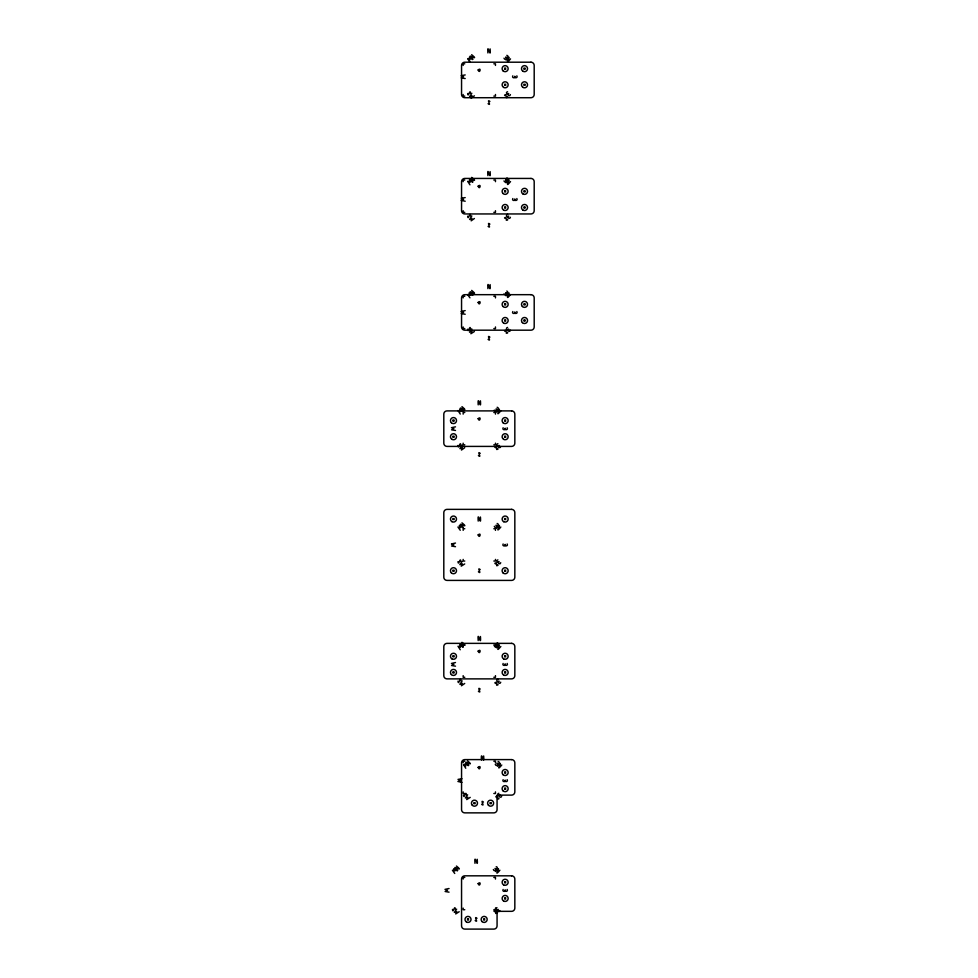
<?xml version="1.0" encoding="UTF-8"?>
<svg xmlns="http://www.w3.org/2000/svg" width="978" height="978" viewBox="0 0 978 978"><rect width="100%" height="100%" fill="white"/><g stroke="black" fill="none" stroke-linecap="round" stroke-linejoin="round"><path stroke-width="1.47" d="M467.667 93.521C468.169 98.595 470.015 88.154 470.516 93.228M467.667 216.211C468.169 221.285 470.015 210.845 470.516 215.918M467.667 329.207C468.169 334.28 470.015 323.852 470.516 328.926M457.985 445.442C458.486 450.516 460.332 440.076 460.834 445.161M457.985 561.653C458.486 566.727 460.332 556.299 460.834 561.372M457.985 681.14C458.486 686.214 460.332 675.774 460.834 680.847M463.486 795.065C464 800.138 465.846 789.711 466.347 794.784M452.472 909.406C452.973 914.479 454.819 904.051 455.32 909.124M471.824 93.252L469.611 96.749L471.958 95.685L471.164 98.118L474.391 95.82M471.824 215.942L469.611 219.439L471.958 218.375L471.164 220.808L474.391 218.51M471.824 328.95L469.526 332.178L471.958 331.383L470.895 333.718L474.391 331.518M462.142 445.173L459.929 448.67L462.264 447.618L461.469 450.039L464.709 447.741M462.142 561.384L459.843 564.624L462.264 563.829L461.213 566.164L464.709 563.964M462.142 680.871L459.929 684.368L462.264 683.304L461.469 685.737L464.709 683.439M467.643 794.796L465.369 797.962L467.777 797.241L466.726 799.576L470.21 797.376M456.628 909.149L454.33 912.376L456.763 911.582L455.699 913.929L459.195 911.716M506.103 60.171C514.147 50.697 502.509 68.362 510.528 58.888M504.538 69.267L505.748 68.057M504.538 85.404L505.748 84.194M523.915 69.267L525.125 68.057M507.57 91.736C504.819 92.25 507.851 95.881 508.707 93.448C506.298 94.316 509.905 97.348 510.418 94.597M523.915 85.404L525.125 84.194M506.103 182.862C514.147 173.387 502.509 191.052 510.528 181.578M504.538 191.957L505.748 190.747M504.538 208.094L505.748 206.884M523.915 191.957L525.125 190.747M507.57 214.427C504.807 214.94 507.888 218.583 508.707 216.138C506.274 216.969 509.917 220.05 510.418 217.287M523.915 208.094L525.125 206.884M506.103 295.857C514.098 286.481 502.484 303.975 510.528 294.574M504.538 304.953L505.748 303.742M504.538 321.102L505.748 319.892M523.915 304.953L525.125 303.742M507.57 327.434C504.819 327.936 507.888 331.591 508.707 329.146C506.249 329.916 509.88 333.07 510.418 330.283M523.915 321.102L525.125 319.892M452.875 421.188L454.085 419.978M452.875 437.337L454.085 436.127M496.408 412.093C504.416 402.618 492.839 420.283 500.834 410.809M504.538 421.188L505.748 419.978M497.875 443.67C495.137 444.171 498.181 447.814 499.024 445.381C496.616 446.237 500.223 449.269 500.736 446.518M504.538 437.337L505.748 436.127M452.875 519.66L454.085 518.45M452.875 571.323L454.085 570.113M504.538 519.66L505.748 518.45M496.408 528.303C504.416 518.829 492.839 536.506 500.834 527.02M497.875 559.881C495.137 560.394 498.193 564.037 499.024 561.592C496.555 562.35 500.198 565.529 500.736 562.729M504.538 571.323L505.748 570.113M452.875 656.886L454.085 655.676M452.875 673.023L454.085 671.813M496.408 647.791C504.416 638.402 492.802 655.908 500.834 646.507M504.538 656.886L505.748 655.676M497.875 679.355C495.137 679.881 498.193 683.512 499.024 681.067C496.579 681.837 500.198 685.003 500.736 682.216M504.538 673.023L505.748 671.813M497.362 766.287C505.357 756.813 493.78 774.478 501.787 765.004M473.865 803.782L475.076 802.571M504.538 773.109L505.748 771.899M498.829 793.292C496.078 793.794 499.122 797.437 499.966 795.004C497.545 795.823 501.164 798.916 501.677 796.141M490.015 803.782L491.225 802.571M504.538 789.258L505.748 788.048M495.467 871.496C503.474 862.107 491.861 879.613 499.892 870.212M467.411 920.017L468.621 918.807M504.538 882.889L505.748 881.679M483.548 920.017L484.758 918.807M504.538 899.039L505.748 897.816M496.934 907.633C494.171 908.134 497.24 911.777 498.083 909.344C495.675 910.212 499.281 913.244 499.795 910.494M465.186 74.915L461.164 75.758L463.548 76.736L461.274 77.885L465.186 78.546M465.186 197.605L461.335 198.228L463.548 199.426L461.151 200.331L465.186 201.236M465.186 310.613L461.151 311.517L463.548 312.422L461.274 313.583L465.186 314.244M455.491 426.848L451.469 427.679L453.865 428.657L451.591 429.819L455.491 430.479M455.491 543.059L451.469 543.964L453.865 544.868L451.591 546.03L455.491 546.69M455.491 662.534L451.469 663.439L453.865 664.355L451.591 665.505L455.491 666.165M461.958 778.745L458.046 779.405L460.32 780.566L457.924 781.471L461.958 782.388M449.036 888.525L445.014 889.369L447.411 890.347L445.137 891.496L449.036 892.156M464.782 63.815L463.169 63.815L463.169 65.428M493.841 63.815L495.455 63.815L495.455 65.428M464.782 96.101L463.169 96.101L463.169 94.487M493.841 96.101L495.455 96.101L495.455 94.487M464.782 180.05L463.169 180.05L463.169 181.663M493.841 180.05L495.455 180.05L495.455 181.663M464.782 212.336L463.169 212.336L463.169 210.722M493.841 212.336L495.455 212.336L495.455 210.722M464.782 296.285L463.169 296.285L463.169 297.899M493.841 296.285L495.455 296.285L495.455 297.899M464.782 328.571L463.169 328.571L463.169 326.958M493.841 328.571L495.455 328.571L495.455 326.958M464.782 412.508L463.169 412.508L463.169 414.122M493.841 412.508L495.455 412.508L495.455 414.122M464.782 444.794L463.169 444.794L463.169 443.181M493.841 444.794L495.455 444.794L495.455 443.181M464.782 528.743L463.169 528.743L463.169 530.357M493.841 528.743L495.455 528.743L495.455 530.357M464.782 561.03L463.169 561.03L463.169 559.416M493.841 561.03L495.455 561.03L495.455 559.416M464.782 644.979L463.169 644.979L463.169 646.592M493.841 644.979L495.455 644.979L495.455 646.592M464.782 677.265L463.169 677.265L463.169 675.651M493.841 677.265L495.455 677.265L495.455 675.651M464.782 761.214L463.169 761.214L463.169 762.828M493.841 761.214L495.455 761.214L495.455 762.828M464.782 793.5L463.169 793.5L463.169 791.887M493.841 793.5L495.455 793.5L495.455 791.887M464.782 877.437L463.169 877.437L463.169 879.051M493.841 877.437L495.455 877.437L495.455 879.051M464.782 909.723L463.169 909.723L463.169 908.11M493.841 909.723L495.455 909.723L495.455 908.11M506.005 94.707C500.932 95.208 511.36 97.054 506.286 97.555M506.005 217.397C500.932 217.898 511.36 219.744 506.286 220.246M506.005 330.405C500.932 330.906 511.36 332.752 506.286 333.254M496.311 446.628C491.237 447.142 501.677 448.988 496.604 449.489M496.311 562.851C491.237 563.352 501.677 565.198 496.604 565.7M496.311 682.326C491.237 682.827 501.677 684.673 496.604 685.175M497.264 796.263C492.191 796.764 502.619 798.61 497.545 799.112M495.369 910.604C490.296 911.105 500.736 912.951 495.65 913.452M472.508 59.56L469.342 57.286L470.063 59.695L467.728 58.631L469.941 62.127M472.508 182.25L469.342 179.976L470.063 182.385L467.728 181.321L469.941 184.818M472.508 295.258L469.012 293.045L470.063 295.38L467.643 294.598L469.941 297.825M462.814 411.481L459.66 409.207L460.381 411.616L458.046 410.564L460.247 414.049M462.814 527.692L459.33 525.492L460.43 527.778L457.949 527.032L460.247 530.272M462.814 647.179L459.66 644.905L460.32 647.35L458.046 646.25L460.247 649.747M468.328 765.676L465.173 763.402L465.834 765.847L463.548 764.747L465.76 768.243M457.301 870.897L453.804 868.684L454.904 870.97L452.435 870.237L454.733 873.464M523.915 68.057L525.125 69.267M506.861 55.33C509.575 55.893 506.677 59.401 505.712 57.042C508.169 57.824 504.55 60.905 504 58.191M523.915 84.194L525.125 85.404M504.538 68.057L505.748 69.267M504.538 84.194L505.748 85.404M471.653 54.707C481.078 62.629 463.633 51.149 472.949 59.12M523.915 190.747L525.125 191.957M506.861 178.02C509.587 178.534 506.58 182.14 505.712 179.732C508.169 180.514 504.55 183.595 504 180.881M523.915 206.884L525.125 208.094M504.538 190.747L505.748 191.957M504.538 206.884L505.748 208.094M471.653 177.385C480.993 185.245 463.609 173.925 472.949 181.81M523.915 303.742L525.125 304.953M506.861 291.028C509.685 291.921 504.905 296.652 504 293.877M523.915 319.892L525.125 321.102M504.538 303.742L505.748 304.953M504.538 319.892L505.748 321.102M471.653 290.393C480.944 298.302 463.584 286.872 472.949 294.818M497.166 407.264C499.917 407.777 496.861 411.396 496.029 408.975C498.462 409.745 494.88 412.863 494.318 410.112M504.538 419.978L505.748 421.188M504.538 436.127L505.748 437.337M461.971 406.628C471.286 414.574 453.865 403.058 463.254 411.053M452.875 419.978L454.085 421.188M452.875 436.127L454.085 437.337M504.538 518.45L505.748 519.66M497.166 523.474C499.892 524 496.91 527.558 496.029 525.186C498.462 526.054 494.819 529.037 494.318 526.323M461.971 522.839C471.323 530.651 453.816 519.355 463.254 527.264M452.875 518.45L454.085 519.66M504.538 570.113L505.748 571.323M452.875 570.113L454.085 571.323M497.166 642.949C499.892 643.475 496.91 647.033 496.029 644.661C498.45 645.504 494.819 648.573 494.318 645.81M504.538 655.676L505.748 656.886M504.538 671.813L505.748 673.023M461.971 642.314C471.274 650.125 453.963 638.879 463.254 646.739M452.875 655.676L454.085 656.886M452.875 671.813L454.085 673.023M498.12 761.446C500.846 761.96 497.839 765.566 496.971 763.158C499.416 763.94 495.822 767.058 495.259 764.307M504.538 771.899L505.748 773.109M504.538 788.048L505.748 789.258M467.484 760.823C476.799 768.794 459.526 757.278 468.768 765.236M490.015 802.571L491.225 803.782M473.865 802.571L475.076 803.782M496.225 866.667C498.939 867.18 495.968 870.762 495.088 868.378C497.496 869.222 493.878 872.278 493.377 869.515M504.538 881.679L505.748 882.889M504.538 897.816L505.748 899.039M456.445 866.031C465.809 873.892 448.413 862.572 457.728 870.457M483.548 918.807L484.758 920.017M467.411 918.807L468.621 920.017M489.905 101.455C485.956 98.228 492.032 106.908 488.083 103.68M489.905 224.145C485.956 220.918 492.032 229.598 488.083 226.37M489.905 337.153C485.956 333.914 492.032 342.606 488.083 339.366M480.222 453.389C476.274 450.149 482.35 458.829 478.401 455.601M480.222 569.599C476.274 566.36 482.35 575.052 478.401 571.812M480.222 689.074C476.274 685.847 482.35 694.527 478.401 691.299M483.45 802.07C479.501 798.843 485.577 807.522 481.628 804.295M476.995 918.305C473.046 915.078 479.122 923.758 475.174 920.53M516.849 75.844C518.401 78.154 513.731 78.533 514.831 76.247C515.932 78.546 511.347 78.203 512.814 75.844M516.849 198.534C518.401 200.845 513.731 201.223 514.831 198.937C515.932 201.236 511.347 200.893 512.814 198.534M516.849 311.542C518.413 313.852 513.719 314.219 514.831 311.945C516.029 314.207 511.225 313.901 512.814 311.542M507.166 427.777C508.682 430.027 504.073 430.503 505.149 428.181C506.347 430.442 501.592 430.1 503.132 427.777M507.166 543.988C508.707 546.262 504.049 546.714 505.149 544.391C506.225 546.702 501.616 546.335 503.132 543.988M507.166 663.463C508.707 665.737 504.049 666.189 505.149 663.866C506.225 666.189 501.616 665.822 503.132 663.463M507.166 779.686C508.682 781.935 504.073 782.412 505.149 780.089C506.347 782.351 501.592 782.009 503.132 779.686M507.166 889.454C508.682 891.716 504.073 892.18 505.149 889.858C506.347 892.132 501.604 891.789 503.132 889.454M490.112 48.9C491.078 61.247 486.995 40.489 487.9 52.934M490.112 171.59C491.103 183.864 486.848 163.216 487.9 175.624M490.112 284.598C490.87 296.957 487.178 276.199 487.9 288.632M483.658 755.957C484.501 768.219 480.699 747.693 481.433 760.004M480.43 400.821C481.335 413.034 477.423 392.508 478.205 404.855M480.43 517.032C481.323 529.294 477.35 508.682 478.205 521.078M480.43 636.519C481.347 648.903 477.215 628.047 478.205 640.553M477.203 859.283C478.291 871.545 474.073 850.994 474.978 863.317M478.144 69.964C479.623 74.585 481.738 66.7 478.144 69.964M478.144 186.187C479.623 190.82 481.738 182.935 478.144 186.187M478.144 302.422C479.623 307.043 481.738 299.158 478.144 302.422M478.144 418.657C479.623 423.278 481.738 415.393 478.144 418.657M478.144 534.893C479.623 539.514 481.738 531.629 478.144 534.893M478.144 651.116C479.623 655.749 481.738 647.852 478.144 651.116M478.144 767.351C479.623 771.972 481.738 764.087 478.144 767.351M478.144 883.586C479.623 888.207 481.738 880.322 478.144 883.586M530.968 62.201L464.782 62.201A3.227 3.227 0 0 0 461.555 65.428L461.555 94.487A3.227 3.227 0 0 0 464.782 97.714L530.968 97.714A3.227 3.227 0 0 0 534.196 94.487L534.196 65.428A3.227 3.227 0 0 0 530.968 62.201M530.968 178.436L464.782 178.436A3.227 3.227 0 0 0 461.555 181.663L461.555 210.722A3.227 3.227 0 0 0 464.782 213.95L530.968 213.95A3.227 3.227 0 0 0 534.196 210.722L534.196 181.663A3.227 3.227 0 0 0 530.968 178.436M530.968 294.671L464.782 294.671A3.227 3.227 0 0 0 461.555 297.899L461.555 326.958A3.227 3.227 0 0 0 464.782 330.185L530.968 330.185A3.227 3.227 0 0 0 534.196 326.958L534.196 297.899A3.227 3.227 0 0 0 530.968 294.671M511.604 410.894L447.032 410.894A3.227 3.227 0 0 0 443.804 414.122L443.804 443.181A3.227 3.227 0 0 0 447.032 446.408L511.604 446.408A3.227 3.227 0 0 0 514.831 443.181L514.831 414.122A3.227 3.227 0 0 0 511.604 410.894M511.604 509.367L447.032 509.367A3.227 3.227 0 0 0 443.804 512.606L443.804 577.179A3.227 3.227 0 0 0 447.032 580.406L511.604 580.406A3.227 3.227 0 0 0 514.831 577.179L514.831 512.606A3.227 3.227 0 0 0 511.604 509.367M511.604 643.365L447.032 643.365A3.227 3.227 0 0 0 443.804 646.592L443.804 675.651A3.227 3.227 0 0 0 447.032 678.879L511.604 678.879A3.227 3.227 0 0 0 514.831 675.651L514.831 646.592A3.227 3.227 0 0 0 511.604 643.365M511.604 759.6L464.782 759.6A3.227 3.227 0 0 0 461.555 762.828L461.555 809.637A3.227 3.227 0 0 0 464.782 812.865L493.841 812.865A3.227 3.227 0 0 0 497.068 809.637L497.068 795.114L511.604 795.114A3.227 3.227 0 0 0 514.831 791.887L514.831 762.828A3.227 3.227 0 0 0 511.604 759.6M511.604 875.823L464.782 875.823A3.227 3.227 0 0 0 461.555 879.051L461.555 925.873A3.227 3.227 0 0 0 464.782 929.1L493.841 929.1A3.227 3.227 0 0 0 497.068 925.873L497.068 911.337L511.604 911.337A3.227 3.227 0 0 0 514.831 908.11L514.831 879.051A3.227 3.227 0 0 0 511.604 875.823M506.506 293.522L505.712 292.74L506.543 293.596M522.374 306.493A3.032 3.032 0 0 0 527.435 305.136A3.032 3.032 0 0 0 523.731 301.432A3.032 3.032 0 0 0 522.374 306.493M503.633 323.119A3.032 3.032 0 0 0 508.169 320.491A3.032 3.032 0 0 0 503.633 317.874A3.032 3.032 0 0 0 503.633 323.119M522.374 322.63A3.032 3.032 0 0 0 527.435 321.273A3.032 3.032 0 0 0 523.731 317.569A3.032 3.032 0 0 0 522.374 322.63M502.998 306.493A3.032 3.032 0 0 0 508.071 305.136A3.032 3.032 0 0 0 504.355 301.432A3.032 3.032 0 0 0 502.998 306.493M522.998 193.974A3.032 3.032 0 0 0 527.545 191.346A3.032 3.032 0 0 0 522.998 188.73A3.032 3.032 0 0 0 522.998 193.974M502.998 193.485A3.032 3.032 0 0 0 508.071 192.128A3.032 3.032 0 0 0 504.355 188.424A3.032 3.032 0 0 0 502.998 193.485M522.998 210.111A3.032 3.032 0 0 0 527.545 207.495A3.032 3.032 0 0 0 522.998 204.867A3.032 3.032 0 0 0 522.998 210.111M503.633 210.111A3.032 3.032 0 0 0 508.169 207.495A3.032 3.032 0 0 0 503.633 204.867A3.032 3.032 0 0 0 503.633 210.111M502.998 70.795A3.032 3.032 0 0 0 508.071 69.438A3.032 3.032 0 0 0 504.355 65.734A3.032 3.032 0 0 0 502.998 70.795M522.998 87.421A3.032 3.032 0 0 0 527.545 84.805A3.032 3.032 0 0 0 522.998 82.176A3.032 3.032 0 0 0 522.998 87.421M522.998 71.284A3.032 3.032 0 0 0 527.545 68.656A3.032 3.032 0 0 0 522.998 66.039A3.032 3.032 0 0 0 522.998 71.284M503.633 87.421A3.032 3.032 0 0 0 508.169 84.805A3.032 3.032 0 0 0 503.633 82.176A3.032 3.032 0 0 0 503.633 87.421M451.347 572.864A3.032 3.032 0 0 0 456.408 571.507A3.032 3.032 0 0 0 452.704 567.79A3.032 3.032 0 0 0 451.347 572.864M502.998 572.864A3.032 3.032 0 0 0 508.071 571.507A3.032 3.032 0 0 0 504.355 567.79A3.032 3.032 0 0 0 502.998 572.864M451.97 521.677A3.032 3.032 0 0 0 456.506 519.061A3.032 3.032 0 0 0 451.97 516.433A3.032 3.032 0 0 0 451.97 521.677M503.633 521.677A3.032 3.032 0 0 0 508.169 519.061A3.032 3.032 0 0 0 503.633 516.433A3.032 3.032 0 0 0 503.633 521.677M503.633 901.044A3.032 3.032 0 0 0 508.169 898.427A3.032 3.032 0 0 0 503.633 895.811A3.032 3.032 0 0 0 503.633 901.044M466.506 922.034A3.032 3.032 0 0 0 471.041 919.418A3.032 3.032 0 0 0 466.506 916.789A3.032 3.032 0 0 0 466.506 922.034M482.02 921.557A3.032 3.032 0 0 0 487.081 920.2A3.032 3.032 0 0 0 483.376 916.496A3.032 3.032 0 0 0 482.02 921.557M503.633 884.907A3.032 3.032 0 0 0 508.169 882.278A3.032 3.032 0 0 0 503.633 879.662A3.032 3.032 0 0 0 503.633 884.907M503.633 439.354A3.032 3.032 0 0 0 508.169 436.726A3.032 3.032 0 0 0 503.633 434.11A3.032 3.032 0 0 0 503.633 439.354M451.97 439.354A3.032 3.032 0 0 0 456.506 436.726A3.032 3.032 0 0 0 451.97 434.11A3.032 3.032 0 0 0 451.97 439.354M451.347 422.728A3.032 3.032 0 0 0 456.408 421.371A3.032 3.032 0 0 0 452.704 417.655A3.032 3.032 0 0 0 451.347 422.728M502.998 422.728A3.032 3.032 0 0 0 508.071 421.371A3.032 3.032 0 0 0 504.355 417.655A3.032 3.032 0 0 0 502.998 422.728M503.633 658.903A3.032 3.032 0 0 0 508.169 656.275A3.032 3.032 0 0 0 503.633 653.659A3.032 3.032 0 0 0 503.633 658.903M451.97 658.903A3.032 3.032 0 0 0 456.506 656.275A3.032 3.032 0 0 0 451.97 653.659A3.032 3.032 0 0 0 451.97 658.903M503.633 675.04A3.032 3.032 0 0 0 508.169 672.424A3.032 3.032 0 0 0 503.633 669.796A3.032 3.032 0 0 0 503.633 675.04M451.347 674.563A3.032 3.032 0 0 0 456.408 673.206A3.032 3.032 0 0 0 452.704 669.502A3.032 3.032 0 0 0 451.347 674.563M488.474 805.322A3.032 3.032 0 0 0 493.535 803.965A3.032 3.032 0 0 0 489.831 800.261A3.032 3.032 0 0 0 488.474 805.322M502.998 790.799A3.032 3.032 0 0 0 508.071 789.442A3.032 3.032 0 0 0 504.355 785.725A3.032 3.032 0 0 0 502.998 790.799M472.325 805.322A3.032 3.032 0 0 0 477.398 803.965A3.032 3.032 0 0 0 473.682 800.261A3.032 3.032 0 0 0 472.325 805.322M502.998 774.649A3.032 3.032 0 0 0 508.071 773.292A3.032 3.032 0 0 0 504.355 769.588A3.032 3.032 0 0 0 502.998 774.649"/></g></svg>
